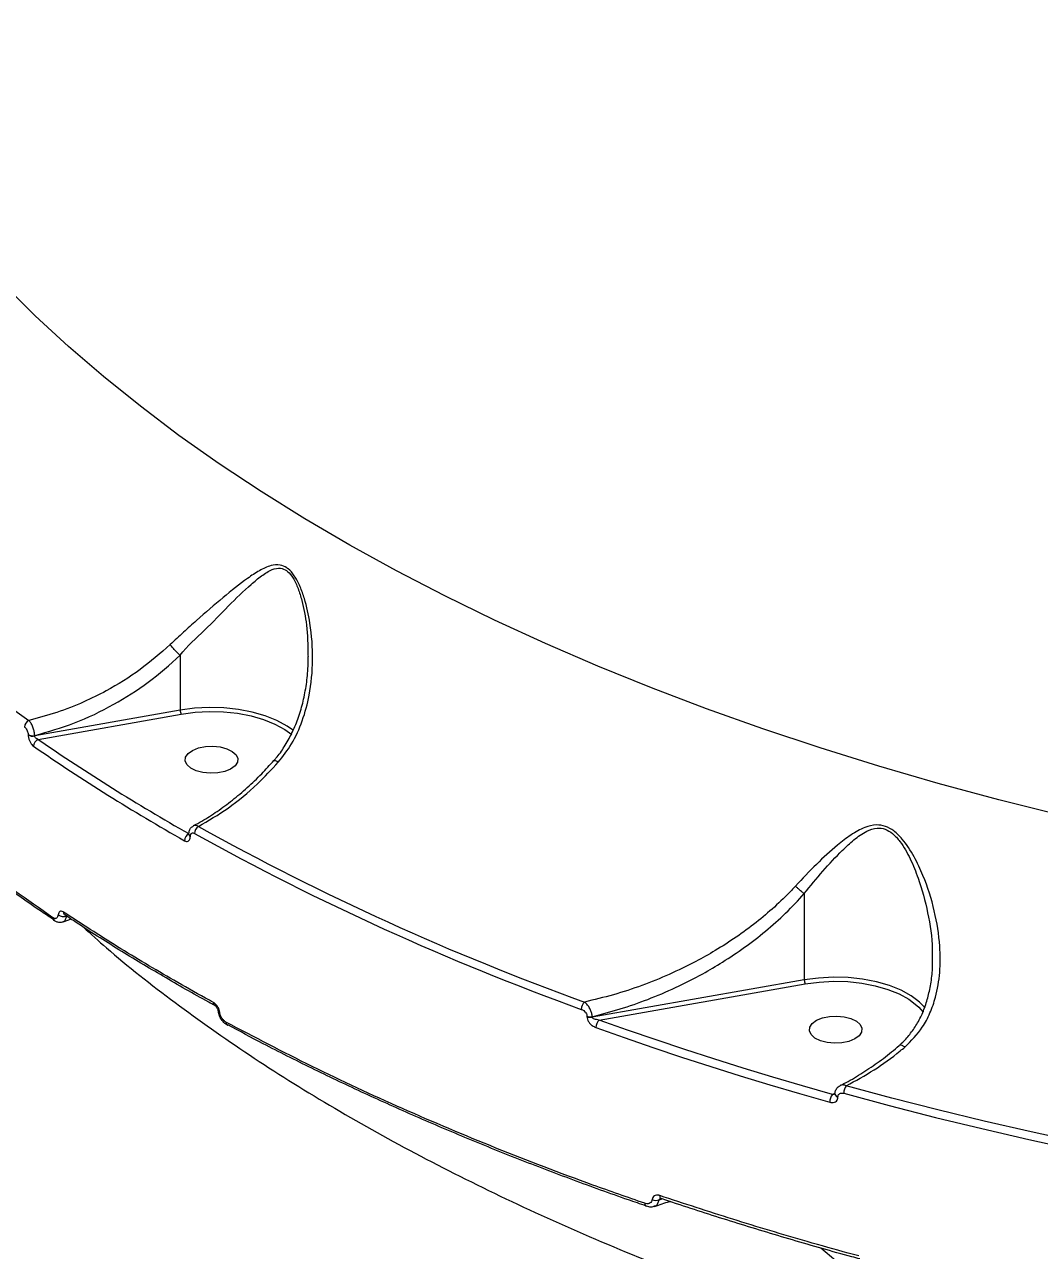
# Model space of a CAD drawing. Header units: millimetres. Extents: x -4781 to 5098, y -4410 to 4664.
# Drawn here: x -1918.4 to -1745.3, y -389.8 to -180.9 of the extents above; entities that cross this region are included whole.
import ezdxf

# ---------------------------------------------------------------- set-up
doc = ezdxf.new("R2010")
doc.units = ezdxf.units.MM
for name, color, linetype in [('DIKOM_ОБЪЕКТ', 7, 'Continuous'), ('DIKOM_РАЗМЕР_ЗОНА', 7, 'Continuous'), ('DIKOM_РАЗМЕР_ОБЪЕКТА', 7, 'Continuous')]:
    doc.layers.add(name, color=color, linetype=linetype)
doc.styles.add('style1', font='arial.ttf', dxfattribs={"width": 0.8})
doc.dimstyles.new('1-50', dxfattribs={"dimtxt": 300, "dimasz": 200, "dimexe": 100, "dimexo": 0, "dimgap": 100, "dimtad": 1, "dimtxsty": 'style1', "dimcen": 200, "dimclrd": 7, "dimclre": 7, "dimclrt": 7, "dimadec": 1, "dimazin": 2, "dimtfac": 1, "dimtmove": 0, "dimatfit": 2, "dimfxl": 0, "dimlwd": 25, "dimlwe": 18, "dimarcsym": 0})

# ---------------------------------------------------------------- blocks, each defined once
blk = doc.blocks.new('*D54')
at = {"layer": 'Defpoints', "color": 0, "transparency": 16777216}
for p in [(2534.93, 1098.4), (-3331.22, 763.4), (2534.93, -3200.56)]:
    blk.add_point(p, dxfattribs=at)
at = {"layer": 'DIKOM_РАЗМЕР_ОБЪЕКТА', "color": 7, "lineweight": 18, "transparency": 16777216}
for p, q in [((2534.93, 1098.4), (2534.93, -3300.56)), ((-3331.22, 763.4), (-3331.22, -3300.56))]:
    blk.add_line(p, q, dxfattribs=at)
at = {"layer": 'DIKOM_РАЗМЕР_ОБЪЕКТА', "color": 7, "lineweight": 25, "transparency": 16777216}
blk.add_line((-3131.22, -3200.56), (2334.93, -3200.56), dxfattribs=at)
at = {"layer": 'DIKOM_РАЗМЕР_ОБЪЕКТА', "color": 7, "transparency": 16777216}
for points in [[(-3131.22, -3167.23), (-3131.22, -3233.9), (-3331.22, -3200.56)], [(2334.93, -3167.23), (2334.93, -3233.9), (2534.93, -3200.56)]]:
    blk.add_solid(points, dxfattribs=at)
at = {"layer": 'DIKOM_РАЗМЕР_ОБЪЕКТА', "color": 7, "transparency": 16777216, "insert": (941.13, -2947.39), "char_height": 300, "attachment_point": 5, "style": 'style1'}
blk.add_mtext('5870', dxfattribs=at)
blk = doc.blocks.new('*D57')
at = {"layer": 'Defpoints', "color": 0, "transparency": 16777216}
for p in [(4034.06, 1180.11), (-4781.22, 856.14), (4034.06, -4310.06)]:
    blk.add_point(p, dxfattribs=at)
at = {"layer": 'DIKOM_РАЗМЕР_ЗОНА', "color": 7, "lineweight": 18, "transparency": 16777216}
for p, q in [((4034.06, 1180.11), (4034.06, -4410.06)), ((-4781.22, 856.14), (-4781.22, -4410.06))]:
    blk.add_line(p, q, dxfattribs=at)
at = {"layer": 'DIKOM_РАЗМЕР_ЗОНА', "color": 7, "lineweight": 25, "transparency": 16777216}
blk.add_line((-4581.22, -4310.06), (3834.06, -4310.06), dxfattribs=at)
at = {"layer": 'DIKOM_РАЗМЕР_ЗОНА', "color": 7, "transparency": 16777216}
for points in [[(-4581.22, -4276.72), (-4581.22, -4343.39), (-4781.22, -4310.06)], [(3834.06, -4276.72), (3834.06, -4343.39), (4034.06, -4310.06)]]:
    blk.add_solid(points, dxfattribs=at)
at = {"layer": 'DIKOM_РАЗМЕР_ЗОНА', "color": 7, "transparency": 16777216, "insert": (-1490.8, -4056.88), "char_height": 300, "attachment_point": 5, "style": 'style1'}
blk.add_mtext('8820', dxfattribs=at)

msp = doc.modelspace()

# ---------------------------------------------------------------- linework, layer by layer
at = {"layer": 'DIKOM_ОБЪЕКТ', "color": 7, "linetype": 'Continuous', "lineweight": 15}
for p, q in [((-1891.852, -288.405), (-1891.852, -297.738)), ((-1870.058, -288.382), (-1870.047, -288.594)), ((-1891.852, -297.738), (-1916.653, -302.146)), ((-1916.041, -302.738), (-1891.689, -298.41)), ((-1917.783, -301.897), (-1917.783, -301.965)), ((-1916.653, -302.146), (-1916.653, -302.078)), ((-1890.372, -318.937), (-1890.372, -318.889)), ((-1890.11, -319.284), (-1890.11, -319.237)), ((-1785.434, -329.019), (-1785.434, -343.728)), ((-1913.32, -333.627), (-1913.266, -333.659)), ((-1910.423, -333.379), (-1911.852, -333.9)), ((-1911.508, -332.674), (-1911.517, -332.667)), ((-1785.434, -343.728), (-1821.588, -350.07)), ((-1820.393, -350.561), (-1785.272, -344.4)), ((-1885.363, -349.024), (-1885.364, -349.015)), ((-1822.488, -349.914), (-1822.488, -350.003)), ((-1821.588, -350.07), (-1821.588, -349.981)), ((-1883.793, -351.428), (-1883.743, -351.451)), ((-1780.205, -363.075), (-1780.624, -363.259)), ((-1780.211, -363.225), (-1780.211, -363.197)), ((-1779.687, -363.678), (-1779.687, -363.65))]:
    msp.add_line(p, q, dxfattribs=at)
at = {"layer": 'DIKOM_ОБЪЕКТ', "color": 7, "linetype": 'Continuous', "lineweight": 15, "flags": 128}
for points in [[(-1741.802, -315.638), (-1752.282, -313.015), (-1762.601, -310.228), (-1772.75, -307.281), (-1782.721, -304.175), (-1792.502, -300.915), (-1802.086, -297.502), (-1811.464, -293.94), (-1820.626, -290.233), (-1829.565, -286.383), (-1838.271, -282.396), (-1846.737, -278.272), (-1854.955, -274.019), (-1862.918, -269.637), (-1870.617, -265.133), (-1878.045, -260.51), (-1885.197, -255.772), (-1892.065, -250.925), (-1898.643, -245.971), (-1904.924, -240.917), (-1910.903, -235.767), (-1916.574, -230.524), (-1921.932, -225.196)], [(-1872.697, -301.119), (-1873.634, -300.455), (-1875.36, -299.507), (-1877.346, -298.705), (-1879.547, -298.069), (-1881.909, -297.613), (-1884.379, -297.349), (-1886.899, -297.281), (-1889.409, -297.412), (-1891.852, -297.738)], [(-1891.689, -298.41), (-1889.321, -298.094), (-1886.887, -297.967), (-1884.444, -298.033), (-1882.049, -298.29), (-1879.758, -298.732), (-1877.624, -299.348), (-1875.698, -300.125), (-1874.025, -301.044), (-1872.825, -301.926)], [(-1884.249, -308.212), (-1885.438, -308.457), (-1886.713, -308.52), (-1887.971, -308.395), (-1889.109, -308.093), (-1890.036, -307.637), (-1890.677, -307.066), (-1890.978, -306.425), (-1890.918, -305.766), (-1890.499, -305.143), (-1889.756, -304.606), (-1888.749, -304.198), (-1887.56, -303.952), (-1886.285, -303.89), (-1885.027, -304.015), (-1883.889, -304.317), (-1882.962, -304.772), (-1882.321, -305.343), (-1882.019, -305.985), (-1882.08, -306.644), (-1882.499, -307.267), (-1883.242, -307.804), (-1884.249, -308.212)], [(-1766.28, -347.11), (-1767.217, -346.445), (-1768.942, -345.497), (-1770.929, -344.696), (-1773.129, -344.06), (-1775.491, -343.604), (-1777.962, -343.339), (-1780.481, -343.271), (-1782.992, -343.402), (-1785.434, -343.728)], [(-1785.272, -344.4), (-1782.903, -344.084), (-1780.469, -343.957), (-1778.026, -344.023), (-1775.631, -344.28), (-1773.34, -344.722), (-1771.206, -345.339), (-1769.281, -346.115), (-1767.607, -347.035), (-1766.225, -348.074), (-1765.93, -348.35)], [(-1764.85, -348.498), (-1765.792, -347.518), (-1766.28, -347.11)], [(-1765.93, -348.35), (-1765.168, -349.211), (-1765.138, -349.25)], [(-1780.624, -363.259), (-1785.743, -361.798), (-1790.821, -360.3), (-1795.858, -358.766), (-1800.853, -357.196), (-1805.805, -355.59), (-1810.713, -353.948), (-1815.576, -352.272), (-1820.393, -350.561)], [(-1777.831, -354.203), (-1779.02, -354.448), (-1780.295, -354.511), (-1781.553, -354.386), (-1782.691, -354.083), (-1783.618, -353.628), (-1784.259, -353.057), (-1784.561, -352.416), (-1784.5, -351.757), (-1784.081, -351.133), (-1783.338, -350.596), (-1782.331, -350.188), (-1781.142, -349.943), (-1779.867, -349.88), (-1778.609, -350.005), (-1777.471, -350.307), (-1776.544, -350.763), (-1775.903, -351.334), (-1775.602, -351.975), (-1775.663, -352.634), (-1776.081, -353.257), (-1776.824, -353.795), (-1777.831, -354.203)], [(-1820.966, -351.84), (-1816.138, -353.555), (-1811.263, -355.236), (-1806.344, -356.881), (-1801.38, -358.491), (-1796.373, -360.065), (-1791.324, -361.602), (-1786.234, -363.104), (-1781.103, -364.568)], [(-1778.714, -363.039), (-1770.941, -365.134), (-1763.085, -367.146), (-1755.149, -369.072), (-1747.136, -370.912), (-1739.051, -372.666), (-1730.896, -374.333), (-1722.675, -375.911), (-1714.393, -377.401)], [(-1714.096, -376.094), (-1722.361, -374.607), (-1730.563, -373.032), (-1738.7, -371.37), (-1746.768, -369.62), (-1754.763, -367.783), (-1762.681, -365.861), (-1770.52, -363.854), (-1778.276, -361.764)], [(-1812.411, -382.304), (-1812.406, -382.306), (-1812.366, -382.315)], [(-1810.081, -380.472), (-1810.07, -380.63), (-1810.039, -380.765), (-1809.988, -380.872), (-1809.92, -380.947), (-1809.843, -380.986)]]:
    msp.add_lwpolyline(points, dxfattribs=at)
at = {"layer": 'DIKOM_ОБЪЕКТ', "color": 7, "linetype": 'Continuous', "lineweight": 15}
for centre, radius, start, end in [((-1779.163, -97.667), 244.768, 220.9857, 235.54392), ((-1890.441, -297.753), 1.411, 179.38564, 207.76715), ((-1917.064, -300.689), 1.33, 115.95517, 177.48876), ((-1916.979, -300.496), 1.615, 240.15976, 281.67289), ((-1916.98, -300.567), 1.612, 240.1237, 281.70894), ((-1915.518, -303.957), 1.326, 113.24148, 177.67979), ((-1721.679, -20.652), 342.563, 235.43256, 240.49678), ((-1722.117, -21.299), 343.195, 235.43151, 240.49845), ((-1889.71, -320.036), 1.413, 118.38916, 178.38317), ((-1889.947, -318.841), 0.427, 186.37556, 247.64039), ((-1889.949, -318.891), 0.424, 185.43411, 247.7829), ((-1887.995, -318.802), 1.436, 121.61, 178.20072), ((-1668.905, 78.902), 454.714, 240.98906, 250.13039), ((-1668.716, 79.189), 453.696, 240.98897, 250.13059), ((-1911.182, -332.205), 0.57, 175.52367, 236.11969), ((-1912.961, -333.159), 0.59, 176.5923, 232.52024), ((-1911.767, -331.507), 1.438, 232.07278, 292.31503), ((-1784.023, -343.744), 1.41, 179.38188, 207.75104), ((-1885.624, -347.636), 0.547, 174.05545, 237.97812), ((-1821.701, -348.76), 1.753, 133.92227, 179.38932), ((-1885.036, -348.925), 0.342, 196.86066, 259.70662), ((-1883.492, -350.967), 0.551, 174.35046, 236.89881), ((-1821.908, -348.199), 1.81, 251.32851, 280.18304), ((-1821.908, -348.288), 1.81, 251.32851, 280.18304), ((-1819.241, -351.845), 1.725, 131.86968, 179.81348), ((-1779.1, -364.558), 2.003, 139.54681, 180.28607), ((-1779.632, -363.056), 0.597, 193.87016, 264.76452), ((-1779.634, -363.089), 0.591, 192.63828, 264.90143), ((-1776.627, -363.044), 2.087, 142.18011, 179.88027), ((-1812.147, -381.882), 0.498, 169.88136, 237.9889), ((-1810.692, -379.731), 1.565, 244.17644, 288.89127)]:
    msp.add_arc(centre, radius, start, end, dxfattribs=at)
for points, knots in [([(-1875.117, -306.619), (-1874.332, -305.61), (-1872.646, -303.443), (-1870.913, -299.551), (-1869.617, -294.739), (-1869.105, -289.123), (-1869.503, -283.557), (-1870.408, -279.388), (-1871.366, -276.679), (-1872.272, -274.896), (-1873.123, -273.904), (-1873.943, -273.292), (-1874.936, -272.887), (-1876.537, -273.069), (-1878.369, -273.941), (-1881.038, -275.717), (-1884.53, -278.529), (-1888.24, -281.732), (-1891.301, -284.473), (-1892.811, -285.878), (-1893.57, -286.584)], [0, 0, 0, 0, 0.0590578, 0.1267737, 0.1965256, 0.289995, 0.386193, 0.4527702, 0.4864318, 0.520909, 0.5489134, 0.5542506, 0.5800465, 0.6152097, 0.6617339, 0.7094917, 0.8061416, 0.9056037, 0.9525547, 1, 1, 1, 1]), ([(-1891.852, -288.403), (-1891.852, -288.403), (-1890.641, -286.788), (-1887.541, -284.087), (-1883.61, -279.917), (-1880.427, -276.869), (-1877.981, -274.827), (-1876.347, -273.784), (-1874.887, -273.444), (-1873.981, -273.778), (-1873.251, -274.34), (-1872.495, -275.3), (-1871.708, -277.038), (-1870.886, -279.719), (-1870.156, -283.523), (-1870.093, -286.665), (-1870.058, -288.382)], [0, 0, 0, 0, 0.0000273, 0.1388352, 0.2813268, 0.4275316, 0.4947223, 0.5630296, 0.6112748, 0.6455642, 0.6526438, 0.6903135, 0.7374434, 0.7864473, 0.8832959, 1, 1, 1, 1]), ([(-1893.57, -286.584), (-1895.238, -288.041), (-1898.617, -290.993), (-1903.691, -294.135), (-1908.487, -296.503), (-1912.894, -298.246), (-1916.055, -299.076), (-1917.646, -299.493)], [0, 0, 0, 0, 0.2398753, 0.4858654, 0.6394243, 0.8185507, 1, 1, 1, 1]), ([(-1891.852, -288.403), (-1891.998, -288.271), (-1892.291, -288.007), (-1892.773, -287.516), (-1893.169, -287.078), (-1893.426, -286.77), (-1893.533, -286.632), (-1893.57, -286.584)], [0, 0, 0, 0, 0.2487252, 0.4976847, 0.7464339, 0.9126804, 1, 1, 1, 1]), ([(-1916.653, -302.078), (-1914.378, -301.424), (-1909.769, -300.1), (-1903.259, -296.955), (-1897.14, -293.108), (-1893.629, -289.986), (-1891.852, -288.405)], [0, 0, 0, 0, 0.2516508, 0.5098587, 0.7518665, 1, 1, 1, 1]), ([(-1891.852, -288.405), (-1891.852, -288.405), (-1891.851, -288.404), (-1891.852, -288.403), (-1891.852, -288.403), (-1891.852, -288.403)], [0, 0, 0, 0, 0.4333624, 0.8774266, 1, 1, 1, 1]), ([(-1875.892, -306.35), (-1875.768, -306.218), (-1875.086, -305.494), (-1874.049, -303.962), (-1872.78, -301.741), (-1871.732, -299.258), (-1870.906, -296.57), (-1870.35, -293.696), (-1870.034, -291.018), (-1870.03, -289.298), (-1870.029, -288.59)], [0, 0, 0, 0, 0.0283357, 0.1553571, 0.2898654, 0.4317181, 0.5797008, 0.7321339, 0.889768, 1, 1, 1, 1]), ([(-1913.55, -333.123), (-1917.94, -330.073), (-1926.72, -323.972), (-1938.71, -314.345), (-1949.878, -304.409), (-1956.45, -297.516), (-1959.736, -294.07)], [0, 0, 0, 0, 0.248595, 0.4971894, 0.7485947, 1, 1, 1, 1]), ([(-1913.238, -333.6), (-1913.999, -333.095), (-1917.124, -331.02), (-1922.358, -327.276), (-1928.932, -322.367), (-1935.231, -317.357), (-1941.269, -312.259), (-1947.04, -307.076), (-1952.515, -301.809), (-1956.664, -297.614), (-1958.887, -295.15), (-1959.479, -294.493)], [0, 0, 0, 0, 0.0418669, 0.1717836, 0.3018199, 0.4319457, 0.5621294, 0.6923369, 0.8225309, 0.9526793, 1, 1, 1, 1]), ([(-1817.948, -707.471), (-1819.173, -705.37), (-1823.506, -697.939), (-1830.725, -685.072), (-1839.521, -668.84), (-1848.02, -652.49), (-1856.229, -636.034), (-1864.144, -619.476), (-1871.763, -602.82), (-1879.083, -586.071), (-1886.104, -569.236), (-1892.823, -552.317), (-1899.238, -535.321), (-1905.348, -518.251), (-1911.152, -501.113), (-1916.647, -483.913), (-1921.834, -466.654), (-1926.71, -449.342), (-1931.275, -431.982), (-1935.528, -414.578), (-1939.467, -397.136), (-1943.093, -379.66), (-1946.403, -362.156), (-1949.402, -344.627), (-1952.071, -327.079), (-1954.174, -311.714), (-1955.256, -302.189), (-1955.672, -298.528)], [0, 0, 0, 0, 0.01657944, 0.05865922, 0.10071695, 0.14273662, 0.18471864, 0.22666108, 0.26856308, 0.31042511, 0.35224491, 0.39402195, 0.43575695, 0.4774485, 0.51909689, 0.56069985, 0.60225961, 0.64377424, 0.68524513, 0.72667142, 0.76805262, 0.80938914, 0.85068258, 0.89193249, 0.93313843, 0.97430225, 1, 1, 1, 1]), ([(-1918.393, -300.631), (-1918.321, -300.691), (-1918.179, -300.81), (-1917.989, -301.098), (-1917.853, -301.42), (-1917.79, -301.697), (-1917.785, -301.845), (-1917.783, -301.897)], [0, 0, 0, 0, 0.2287987, 0.457743, 0.6784392, 0.8883878, 1, 1, 1, 1]), ([(-1916.653, -302.078), (-1916.66, -301.975), (-1916.68, -301.681), (-1916.794, -301.127), (-1917.019, -300.473), (-1917.318, -299.878), (-1917.537, -299.621), (-1917.646, -299.493)], [0, 0, 0, 0, 0.11318, 0.3260596, 0.548042, 0.7754571, 1, 1, 1, 1]), ([(-1917.783, -301.965), (-1917.78, -302.041), (-1917.771, -302.268), (-1917.674, -302.693), (-1917.463, -303.189), (-1917.172, -303.629), (-1916.953, -303.812), (-1916.843, -303.903)], [0, 0, 0, 0, 0.1082791, 0.3204593, 0.5430833, 0.7715583, 1, 1, 1, 1]), ([(-1916.041, -302.738), (-1916.112, -302.714), (-1916.251, -302.668), (-1916.437, -302.542), (-1916.568, -302.4), (-1916.625, -302.288), (-1916.648, -302.209), (-1916.651, -302.171), (-1916.653, -302.146)], [0, 0, 0, 0, 0.2552997, 0.4990256, 0.7168185, 0.8616429, 0.9068497, 1, 1, 1, 1]), ([(-1889.603, -317.437), (-1889.112, -317.182), (-1887.748, -316.471), (-1885.52, -315.023), (-1882.936, -313.128), (-1880.399, -310.979), (-1878.026, -308.731), (-1876.562, -307.111), (-1875.879, -306.356)], [0, 0, 0, 0, 0.1021373, 0.2839055, 0.4672751, 0.6519902, 0.837667, 1, 1, 1, 1]), ([(-1888.748, -317.58), (-1887.046, -316.589), (-1883.595, -314.582), (-1878.999, -310.772), (-1876.289, -307.873), (-1875.117, -306.619)], [0, 0, 0, 0, 0.3558542, 0.7214844, 1, 1, 1, 1]), ([(-1875.117, -306.619), (-1875.143, -306.603), (-1875.246, -306.543), (-1875.472, -306.424), (-1875.729, -306.333), (-1875.802, -306.383), (-1875.836, -306.405)], [0, 0, 0, 0, 0.0712185, 0.2789112, 0.6763265, 1, 1, 1, 1]), ([(-1890.371, -318.89), (-1890.371, -318.89), (-1890.371, -318.665), (-1890.305, -318.27), (-1890.024, -317.765), (-1889.733, -317.577), (-1889.597, -317.489)], [0, 0, 0, 0, 0.00055, 0.3882704, 0.7151623, 1, 1, 1, 1]), ([(-1888.748, -317.58), (-1888.894, -317.516), (-1889.187, -317.388), (-1889.476, -317.384), (-1889.573, -317.473), (-1889.578, -317.477)], [0, 0, 0, 0, 0.489719, 0.9789108, 1, 1, 1, 1]), ([(-1768.279, -355.166), (-1767.216, -354.1), (-1765.49, -352.371), (-1763.935, -349.371), (-1762.85, -346.262), (-1762.229, -342.435), (-1762.238, -337.484), (-1763.126, -331.893), (-1764.747, -326.766), (-1766.664, -322.671), (-1768.327, -320.063), (-1770.048, -318.334), (-1771.579, -317.462), (-1773.316, -317.212), (-1775.338, -317.736), (-1777.523, -318.993), (-1780.262, -321.095), (-1783.406, -323.98), (-1785.753, -326.476), (-1786.937, -327.735)], [0, 0, 0, 0, 0.0742571, 0.1205055, 0.1678155, 0.2375786, 0.3094451, 0.4056696, 0.5047072, 0.5602473, 0.6168569, 0.6484754, 0.6753899, 0.7024619, 0.7386886, 0.7871134, 0.8368205, 0.9176571, 1, 1, 1, 1]), ([(-1891.122, -319.997), (-1891.009, -320.047), (-1890.782, -320.147), (-1890.478, -320.098), (-1890.249, -319.9), (-1890.127, -319.607), (-1890.115, -319.376), (-1890.11, -319.284)], [0, 0, 0, 0, 0.2149946, 0.4299472, 0.6447287, 0.8591396, 1, 1, 1, 1]), ([(-1890.379, -319.018), (-1890.377, -319.015), (-1890.374, -319.011), (-1890.374, -318.954), (-1890.374, -318.932)], [0, 0, 0, 0, 0.6170836, 1, 1, 1, 1]), ([(-1890.11, -319.237), (-1890.106, -319.175), (-1890.098, -319.019), (-1890.016, -318.823), (-1889.863, -318.691), (-1889.659, -318.657), (-1889.507, -318.724), (-1889.431, -318.757)], [0, 0, 0, 0, 0.1421494, 0.3569738, 0.5714359, 0.7855996, 1, 1, 1, 1]), ([(-1785.434, -329.019), (-1784.381, -327.729), (-1782.258, -325.126), (-1779.453, -322.083), (-1776.978, -319.799), (-1775.045, -318.41), (-1773.211, -317.754), (-1771.634, -317.937), (-1770.259, -318.79), (-1768.748, -320.506), (-1767.298, -323.104), (-1765.645, -327.163), (-1764.289, -332.312), (-1763.559, -336.952), (-1763.632, -339.533), (-1763.646, -340.062)], [0, 0, 0, 0, 0.1152473, 0.2323602, 0.3000486, 0.3688653, 0.4169845, 0.4518021, 0.4866037, 0.5288268, 0.6059744, 0.6853134, 0.8228363, 0.9636299, 1, 1, 1, 1]), ([(-1786.937, -327.735), (-1787.164, -327.98), (-1788.306, -329.212), (-1790.497, -331.335), (-1794.726, -334.899), (-1799.247, -337.99), (-1804.273, -340.817), (-1808.438, -342.838), (-1813.142, -344.731), (-1817.976, -346.332), (-1821.27, -347.109), (-1822.917, -347.498)], [0, 0, 0, 0, 0.024297, 0.1222556, 0.2202173, 0.4215204, 0.5118885, 0.6322358, 0.7525924, 0.8762948, 1, 1, 1, 1]), ([(-1785.435, -329.016), (-1785.597, -328.901), (-1785.921, -328.67), (-1786.4, -328.259), (-1786.735, -327.944), (-1786.89, -327.784), (-1786.937, -327.735)], [0, 0, 0, 0, 0.3252955, 0.6505676, 0.8924683, 1, 1, 1, 1]), ([(-1821.588, -349.981), (-1819.997, -349.569), (-1816.815, -348.744), (-1812.063, -347.073), (-1807.356, -345.079), (-1803.112, -342.922), (-1799.196, -340.619), (-1795.605, -338.214), (-1791.997, -335.427), (-1788.552, -332.386), (-1786.474, -330.14), (-1785.435, -329.016)], [0, 0, 0, 0, 0.1183257, 0.2366493, 0.3581387, 0.4796236, 0.5712549, 0.6768251, 0.7823852, 0.891201, 1, 1, 1, 1]), ([(-1785.435, -329.016), (-1785.434, -329.017), (-1785.434, -329.017), (-1785.434, -329.018), (-1785.434, -329.019), (-1785.434, -329.019)], [0, 0, 0, 0, 0.24012973, 0.69994317, 1, 1, 1, 1]), ([(-1911.75, -332.16), (-1911.771, -332.147), (-1911.895, -332.067), (-1912.122, -331.996), (-1912.382, -332.059), (-1912.578, -332.272), (-1912.627, -332.518), (-1912.651, -332.641)], [0, 0, 0, 0, 0.0489317, 0.2871262, 0.5249815, 0.7625339, 1, 1, 1, 1]), ([(-1886.168, -347.58), (-1886.624, -347.329), (-1888.902, -346.076), (-1894.444, -342.943), (-1902.618, -338.094), (-1908.705, -334.139), (-1911.75, -332.16)], [0, 0, 0, 0, 0.0507694, 0.2538551, 0.6266995, 1, 1, 1, 1]), ([(-1912.651, -332.641), (-1912.676, -332.765), (-1912.725, -333.012), (-1912.921, -333.226), (-1913.181, -333.29), (-1913.405, -333.216), (-1913.529, -333.137), (-1913.55, -333.123)], [0, 0, 0, 0, 0.2376918, 0.4754935, 0.7137281, 0.9520386, 1, 1, 1, 1]), ([(-1911.852, -333.823), (-1911.898, -333.848), (-1912.112, -333.965), (-1912.56, -333.947), (-1913.008, -333.837), (-1913.23, -333.667), (-1913.305, -333.609)], [0, 0, 0, 0, 0.1015107, 0.4665683, 0.8186668, 1, 1, 1, 1]), ([(-1911.877, -333.823), (-1911.825, -333.814), (-1911.62, -333.777), (-1911.365, -333.452), (-1911.269, -333.042), (-1911.221, -332.837)], [0, 0, 0, 0, 0.144541, 0.572172, 1, 1, 1, 1]), ([(-1885.91, -348.092), (-1886.265, -347.901), (-1889.289, -346.279), (-1894.773, -343.116), (-1902.314, -338.592), (-1907.88, -335.099), (-1910.857, -333.09), (-1911.492, -332.661)], [0, 0, 0, 0, 0.0390388, 0.3324818, 0.6265466, 0.9203708, 1, 1, 1, 1]), ([(-1908.339, -334.732), (-1907.049, -335.912), (-1902.234, -340.316), (-1892.844, -347.612), (-1880.204, -356.585), (-1866.52, -365.152), (-1851.919, -373.335), (-1836.435, -381.103), (-1820.147, -388.423), (-1803.129, -395.26), (-1785.418, -401.594), (-1767.03, -407.401), (-1748.006, -412.684), (-1728.422, -417.429), (-1708.369, -421.615), (-1687.94, -425.224), (-1667.178, -428.241), (-1646.111, -430.65), (-1624.779, -432.458), (-1603.267, -433.664), (-1581.676, -434.265), (-1560.103, -434.26), (-1540.214, -433.677), (-1522.024, -432.705), (-1511.048, -431.809), (-1505.56, -431.361)], [0, 0, 0, 0, 0.016667, 0.0622094, 0.1076088, 0.1530401, 0.1986142, 0.2442608, 0.289908, 0.3354825, 0.3809142, 0.426419, 0.4720663, 0.5177872, 0.5635076, 0.609156, 0.6546616, 0.7002791, 0.7460386, 0.7918718, 0.8377047, 0.8834657, 0.9290835, 0.9645417, 1, 1, 1, 1]), ([(-1769.266, -354.883), (-1769.123, -354.768), (-1768.44, -354.222), (-1767.412, -353.019), (-1766.19, -351.274), (-1765.192, -349.283), (-1764.428, -347.091), (-1763.878, -344.689), (-1763.566, -342.332), (-1763.557, -340.75), (-1763.553, -340.061)], [0, 0, 0, 0, 0.0336502, 0.160394, 0.2933191, 0.4316354, 0.5745588, 0.7205489, 0.8783802, 1, 1, 1, 1]), ([(-1885.097, -349.261), (-1885.132, -349.085), (-1885.2, -348.743), (-1885.463, -348.246), (-1885.793, -347.83), (-1886.043, -347.663), (-1886.168, -347.58)], [0, 0, 0, 0, 0.2591333, 0.5020374, 0.751159, 1, 1, 1, 1]), ([(-1885.364, -349.016), (-1885.365, -349.011), (-1885.367, -348.967), (-1885.397, -348.841), (-1885.464, -348.655), (-1885.572, -348.454), (-1885.709, -348.27), (-1885.844, -348.143), (-1885.896, -348.112), (-1885.919, -348.098)], [0, 0, 0, 0, 0.0179556, 0.1626049, 0.3056442, 0.4742852, 0.6566091, 0.8478924, 1, 1, 1, 1]), ([(-1823.454, -348.742), (-1823.314, -348.806), (-1823.069, -348.92), (-1822.772, -349.204), (-1822.58, -349.495), (-1822.496, -349.739), (-1822.49, -349.874), (-1822.488, -349.914)], [0, 0, 0, 0, 0.3025156, 0.5346946, 0.7254042, 0.9171364, 1, 1, 1, 1]), ([(-1821.588, -349.981), (-1821.594, -349.9), (-1821.613, -349.635), (-1821.735, -349.147), (-1822, -348.54), (-1822.374, -347.976), (-1822.704, -347.648), (-1822.887, -347.518), (-1822.917, -347.498)], [0, 0, 0, 0, 0.0891999, 0.2936056, 0.4895535, 0.7163264, 0.9545879, 1, 1, 1, 1]), ([(-1883.788, -351.417), (-1883.831, -351.398), (-1884.107, -351.273), (-1884.559, -350.848), (-1885.05, -350.124), (-1885.326, -349.463), (-1885.336, -349.1), (-1885.338, -349.021)], [0, 0, 0, 0, 0.0509013, 0.32849323, 0.62165444, 0.91795252, 1, 1, 1, 1]), ([(-1884.04, -350.912), (-1884.164, -350.831), (-1884.411, -350.668), (-1884.739, -350.26), (-1884.979, -349.793), (-1885.073, -349.449), (-1885.094, -349.28), (-1885.097, -349.261)], [0, 0, 0, 0, 0.2487186, 0.4975167, 0.7389709, 0.9703252, 1, 1, 1, 1]), ([(-1812.637, -381.794), (-1815.589, -380.765), (-1824.223, -377.755), (-1838.105, -372.442), (-1854.081, -365.7), (-1869.488, -358.558), (-1879.19, -353.461), (-1884.04, -350.912)], [0, 0, 0, 0, 0.1144536, 0.3347636, 0.5550763, 0.7775359, 1, 1, 1, 1]), ([(-1822.488, -350.003), (-1822.485, -350.064), (-1822.474, -350.276), (-1822.339, -350.664), (-1822.025, -351.128), (-1821.558, -351.568), (-1821.176, -351.744), (-1820.966, -351.84)], [0, 0, 0, 0, 0.079646, 0.2757566, 0.4707265, 0.7105227, 1, 1, 1, 1]), ([(-1820.393, -350.561), (-1820.555, -350.546), (-1820.841, -350.52), (-1821.2, -350.417), (-1821.421, -350.308), (-1821.531, -350.21), (-1821.58, -350.139), (-1821.586, -350.09), (-1821.588, -350.07)], [0, 0, 0, 0, 0.35100436, 0.61813841, 0.80280902, 0.87916537, 0.94907618, 1, 1, 1, 1]), ([(-1812.349, -382.26), (-1813.376, -381.913), (-1817.623, -380.478), (-1824.915, -377.817), (-1834.216, -374.277), (-1843.32, -370.594), (-1852.235, -366.785), (-1860.949, -362.85), (-1869.444, -358.791), (-1877.051, -354.978), (-1881.72, -352.467), (-1883.718, -351.392)], [0, 0, 0, 0, 0.0394557, 0.1631932, 0.2870587, 0.4110243, 0.5350583, 0.6591313, 0.7832041, 0.9072428, 1, 1, 1, 1]), ([(-1779.325, -361.722), (-1779.226, -361.675), (-1778.173, -361.181), (-1776.167, -359.996), (-1773.341, -358.145), (-1771.025, -356.427), (-1769.689, -355.261), (-1769.251, -354.879)], [0, 0, 0, 0, 0.02915507, 0.30743636, 0.58611459, 0.86464948, 1, 1, 1, 1]), ([(-1778.276, -361.764), (-1776.689, -360.904), (-1773.578, -359.217), (-1770.268, -356.799), (-1768.552, -355.39), (-1768.279, -355.166)], [0, 0, 0, 0, 0.46653892, 0.91501109, 1, 1, 1, 1]), ([(-1768.279, -355.166), (-1768.299, -355.152), (-1768.469, -355.033), (-1768.771, -354.875), (-1769.089, -354.804), (-1769.19, -354.89), (-1769.232, -354.926)], [0, 0, 0, 0, 0.0466655, 0.3950025, 0.7492181, 1, 1, 1, 1]), ([(-1780.214, -363.19), (-1780.278, -363.21), (-1780.41, -363.252), (-1780.551, -363.256), (-1780.624, -363.259)], [0, 0, 0, 0, 0.4846618, 1, 1, 1, 1]), ([(-1780.197, -363.198), (-1780.201, -363.152), (-1780.225, -362.899), (-1780.067, -362.44), (-1779.744, -361.968), (-1779.43, -361.813), (-1779.314, -361.756)], [0, 0, 0, 0, 0.0748777, 0.417228, 0.7841885, 1, 1, 1, 1]), ([(-1779.687, -363.65), (-1779.677, -363.559), (-1779.657, -363.378), (-1779.507, -363.169), (-1779.283, -363.031), (-1779.006, -362.981), (-1778.807, -363.021), (-1778.714, -363.039)], [0, 0, 0, 0, 0.1949853, 0.3900578, 0.593296, 0.8111867, 1, 1, 1, 1]), ([(-1778.276, -361.764), (-1778.429, -361.714), (-1778.761, -361.606), (-1779.126, -361.617), (-1779.279, -361.727), (-1779.311, -361.749)], [0, 0, 0, 0, 0.40725, 0.8789065, 1, 1, 1, 1]), ([(-1781.103, -364.568), (-1780.968, -364.596), (-1780.679, -364.655), (-1780.277, -364.584), (-1779.949, -364.385), (-1779.729, -364.078), (-1779.701, -363.812), (-1779.687, -363.678)], [0, 0, 0, 0, 0.1890465, 0.4046319, 0.6069974, 0.8034745, 1, 1, 1, 1]), ([(-1811.374, -381.14), (-1811.406, -381.265), (-1811.469, -381.514), (-1811.727, -381.764), (-1812.074, -381.885), (-1812.397, -381.869), (-1812.588, -381.809), (-1812.637, -381.794)], [0, 0, 0, 0, 0.2256719, 0.4513352, 0.6801041, 0.9175076, 1, 1, 1, 1]), ([(-1811.004, -382.288), (-1811.083, -382.326), (-1811.372, -382.463), (-1811.875, -382.462), (-1812.252, -382.331), (-1812.403, -382.278)], [0, 0, 0, 0, 0.1850788, 0.6727288, 1, 1, 1, 1]), ([(-1810.081, -380.472), (-1810.132, -380.457), (-1810.329, -380.397), (-1810.66, -380.382), (-1811.014, -380.508), (-1811.276, -380.761), (-1811.341, -381.014), (-1811.374, -381.14)], [0, 0, 0, 0, 0.0825881, 0.3217455, 0.5512643, 0.7755962, 1, 1, 1, 1]), ([(-1811.032, -382.297), (-1810.939, -382.271), (-1810.668, -382.196), (-1810.347, -381.828), (-1810.239, -381.418), (-1810.185, -381.212)], [0, 0, 0, 0, 0.2085826, 0.6034384, 1, 1, 1, 1]), ([(-1808.25, -381.514), (-1808.33, -381.532), (-1809.232, -381.731), (-1810.16, -382.071), (-1811.005, -382.38)], [0, 0, 0, 0, 0.0893943, 1, 1, 1, 1]), ([(-1810.185, -381.212), (-1810.172, -381.173), (-1810.157, -381.127), (-1810.095, -381.048), (-1810.034, -380.992), (-1809.96, -380.966), (-1809.94, -380.959)], [0, 0, 0, 0, 0.3506747, 0.404183, 0.8372522, 1, 1, 1, 1]), ([(-1810.185, -381.212), (-1810.121, -381.185), (-1809.963, -381.118), (-1809.806, -381.053), (-1809.713, -381.015)], [0, 0, 0, 0, 0.4084313, 1, 1, 1, 1]), ([(-1776.16, -390.775), (-1776.749, -390.615), (-1779.694, -389.81), (-1786.912, -387.775), (-1797.702, -384.555), (-1805.953, -381.834), (-1810.081, -380.472)], [0, 0, 0, 0, 0.0507699, 0.2538503, 0.6266957, 1, 1, 1, 1]), ([(-1809.849, -380.988), (-1809.869, -380.981), (-1809.931, -380.958), (-1809.972, -380.964), (-1809.963, -380.961), (-1809.96, -380.96)], [0, 0, 0, 0, 0.264107, 0.830313, 1, 1, 1, 1]), ([(-1775.949, -391.274), (-1776.402, -391.154), (-1780.28, -390.128), (-1787.452, -388.056), (-1797.427, -385.043), (-1804.887, -382.672), (-1808.967, -381.271), (-1809.838, -380.972)], [0, 0, 0, 0, 0.0388578, 0.3322932, 0.6263647, 0.9201836, 1, 1, 1, 1]), ([(-1782.603, -389.41), (-1781.632, -390.216), (-1779.747, -391.781), (-1777.253, -393.858), (-1775.156, -395.396), (-1773.379, -396.492), (-1771.309, -397.332), (-1769.459, -397.476), (-1768.026, -397.223), (-1766.732, -396.797), (-1766.08, -396.37), (-1765.699, -396.121)], [0, 0, 0, 0, 0.1744321, 0.3386321, 0.4220423, 0.5078139, 0.6051365, 0.7178544, 0.7992998, 0.8826647, 1, 1, 1, 1])]:
    msp.add_open_spline(points, degree=3, knots=knots, dxfattribs=at)

# ---------------------------------------------------------------- dimensions: what is measured, and where the dimension line sits
at = {"layer": 'DIKOM_РАЗМЕР_ЗОНА'}
dim = msp.add_linear_dim(base=(4034.06, -4310.056), p1=(-4781.222, 856.139), p2=(4034.06, 1180.105), text='8820', dimstyle='1-50', dxfattribs=at)
dim.commit()
dim.dimension.update_dxf_attribs({"geometry": '*D57', "text_midpoint": (-1490.8, -4310.056), "dimtype": 160})
at = {"layer": 'DIKOM_РАЗМЕР_ОБЪЕКТА'}
dim = msp.add_linear_dim(base=(2534.928, -3200.563), p1=(-3331.222, 763.397), p2=(2534.928, 1098.401), text='5870', dimstyle='1-50', dxfattribs=at)
dim.commit()
dim.dimension.update_dxf_attribs({"geometry": '*D54', "text_midpoint": (941.132, -3200.563), "dimtype": 160})

doc.saveas('drawing.dxf')
